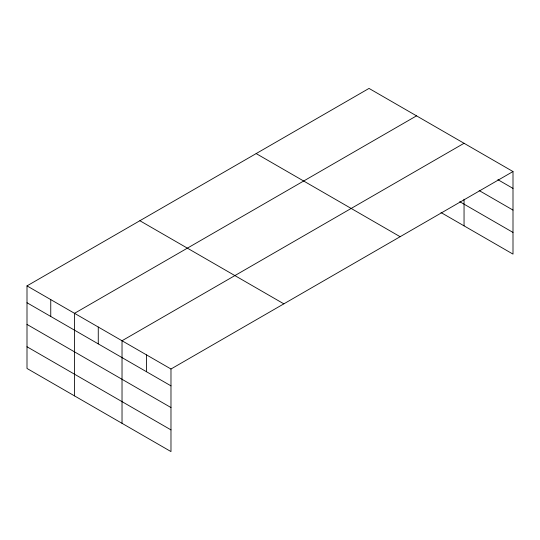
<?xml version="1.0" encoding="UTF-8"?>
<svg xmlns="http://www.w3.org/2000/svg" width="540" height="540" viewBox="0 0 540 540"><rect width="100%" height="100%" fill="white"/><g stroke="black" fill="none" stroke-linecap="round" stroke-linejoin="round"><path stroke-width="0.81" d="M513 171.544L369.023 88.418L27 285.89L27 368.456L170.978 451.582L170.978 369.009L513 171.544L513 254.111L441.011 212.551M416.536 115.85L74.513 313.322L74.513 395.888M464.049 143.282L122.027 340.747L122.027 423.32M497.88 179.672L513 188.399M479.169 190.553L513 210.08M459.729 201.67L513 232.429M256.156 153.583L400.133 236.709M139.867 220.725L283.844 303.845M27 285.89L170.978 369.009M27 302.744L170.978 385.864M27 324.425L170.978 407.552M27 346.768L170.978 429.894M464.049 199.199L464.049 225.848M146.502 354.881L146.502 371.736M98.267 327.031L98.267 343.886M50.753 299.606L50.753 316.454"/></g></svg>
